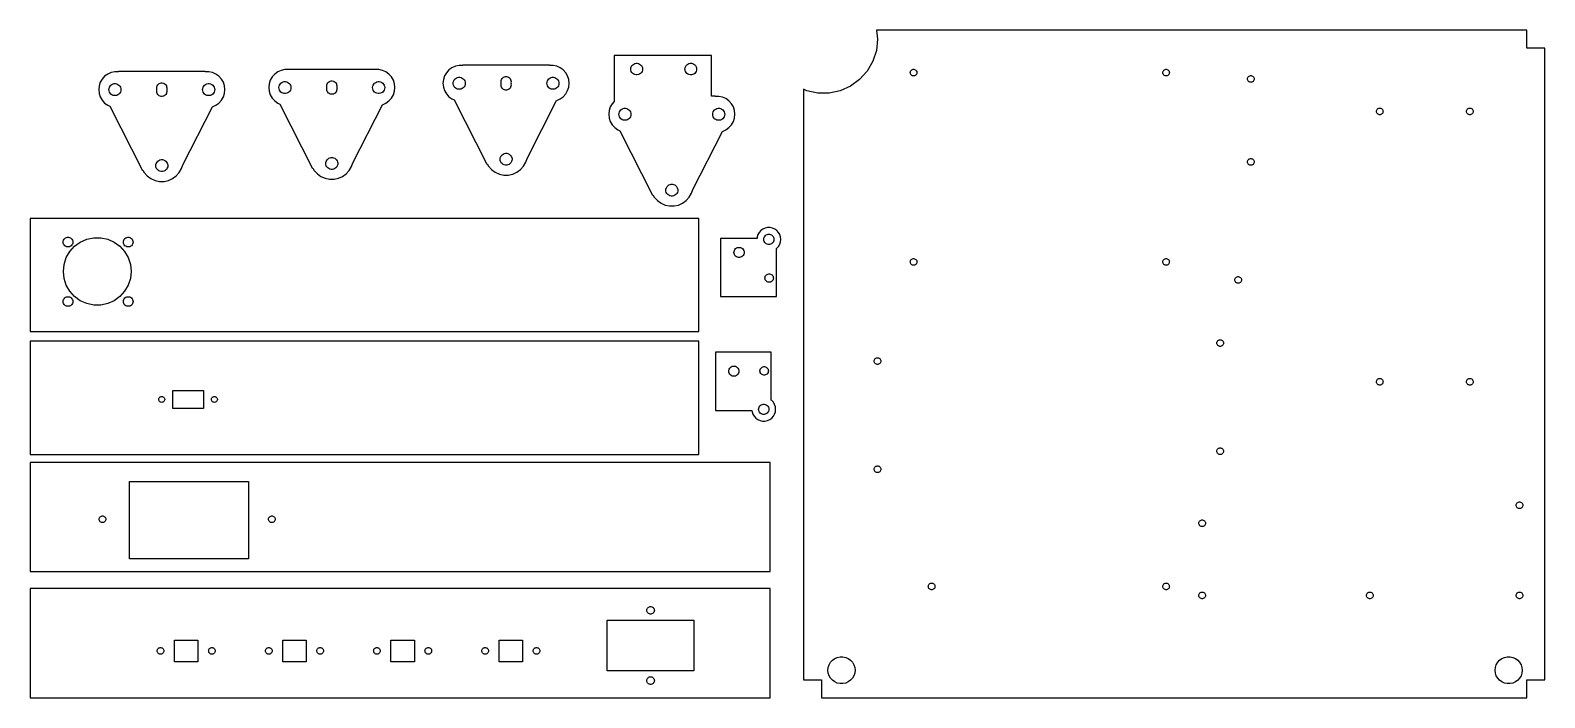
# Model space of a CAD drawing. Extents: x 0 to 840, y 0 to 370.
import ezdxf

# ---------------------------------------------------------------- set-up
doc = ezdxf.new("R2010")
doc.units = 0
doc.layers.get('0').update_dxf_attribs({"linetype": 'CONTINUOUS'})

msp = doc.modelspace()

# ---------------------------------------------------------------- linework, layer by layer
at = {"color": 7}
for points in [[(830.028291, 10.132307), (840.028297, 10.132307), (840.028297, 360.402299), (830.028291, 360.402299), (830.028291, 370.4023), (469.502792, 370.4023), (470.028294, 365.4023), (469.372693, 359.165301), (467.434692, 353.200298), (464.298792, 347.768299), (460.102193, 343.108299), (455.028292, 339.421299), (449.298793, 336.8703), (443.164193, 335.566301), (436.892393, 335.566301), (430.757793, 336.8703), (428.925293, 337.686299), (428.925293, 10.132307), (438.925293, 10.132307), (438.925293, 0.1323), (830.028291, 0.1323)], [(359.63675, 273.458566), (361.928559, 274.478958), (363.95812, 275.953534), (365.63675, 277.817841), (366.89106, 279.99044), (367.58156, 282.115521), (383.97616, 314.291659), (384.018761, 314.300654), (385.92856, 315.150972), (387.619859, 316.379777), (389.018759, 317.933365), (390.064059, 319.743866), (390.71006, 321.732165), (390.928558, 323.811266), (390.71006, 325.890365), (390.064059, 327.878666), (389.018759, 329.689064), (387.619859, 331.242666), (385.92856, 332.471566), (384.018761, 333.321865), (381.97386, 333.756467), (379.928559, 333.756467), (379.928559, 333.871264), (377.92856, 333.871264), (377.92856, 356.371267), (323.92856, 356.371267), (323.92856, 330.899867), (322.83836, 329.689064), (321.79306, 327.878666), (321.147059, 325.890365), (320.928561, 323.811266), (321.147059, 321.732165), (321.79306, 319.743866), (322.83836, 317.933365), (324.23726, 316.379777), (325.928559, 315.150972), (327.111558, 314.624266), (345.266159, 278.993966), (345.47876, 279.102313), (346.220369, 277.817841), (347.899, 275.953534), (349.92856, 274.478958), (352.22037, 273.458566), (354.67423, 272.937072), (357.18289, 272.937072)], [(76.779616, 287.113923), (79.071426, 288.134315), (81.100986, 289.608891), (82.779617, 291.473198), (84.033926, 293.645798), (84.724427, 295.770878), (101.119027, 327.947016), (101.161628, 327.956012), (103.071427, 328.80633), (104.762726, 330.035134), (106.161626, 331.588723), (107.206926, 333.399224), (107.852927, 335.387523), (108.071425, 337.466624), (107.852927, 339.545722), (107.206926, 341.534024), (106.161626, 343.344422), (104.762726, 344.898024), (103.071427, 346.126923), (101.161628, 346.977223), (99.116726, 347.411825), (97.071426, 347.411825), (97.071426, 347.526622), (49.071427, 347.526622), (49.071427, 347.411825), (47.026126, 347.411825), (44.981225, 346.977223), (43.071426, 346.126923), (41.380127, 344.898024), (39.981227, 343.344422), (38.935927, 341.534024), (38.289926, 339.545722), (38.071428, 337.466624), (38.289926, 335.387523), (38.935927, 333.399224), (39.981227, 331.588723), (41.380127, 330.035134), (43.071426, 328.80633), (44.254425, 328.279624), (62.409026, 292.649324), (62.621626, 292.757671), (63.363236, 291.473198), (65.041867, 289.608891), (67.071427, 288.134315), (69.363237, 287.113923), (71.817096, 286.592429), (74.325756, 286.592429)], [(171.065327, 288.268671), (173.357137, 289.289063), (175.386697, 290.763639), (177.065327, 292.627946), (178.319637, 294.800545), (179.010137, 296.925626), (195.404737, 329.101764), (195.447338, 329.110759), (197.357137, 329.961077), (199.048436, 331.189882), (200.447336, 332.74347), (201.492636, 334.553971), (202.138637, 336.54227), (202.357135, 338.621371), (202.138637, 340.70047), (201.492636, 342.688771), (200.447336, 344.499169), (199.048436, 346.052771), (197.357137, 347.281671), (195.447338, 348.13197), (193.402437, 348.566572), (191.357136, 348.566572), (191.357136, 348.681369), (143.357137, 348.681369), (143.357137, 348.566572), (141.311837, 348.566572), (139.266935, 348.13197), (137.357136, 347.281671), (135.665837, 346.052771), (134.266937, 344.499169), (133.221637, 342.688771), (132.575636, 340.70047), (132.357138, 338.621371), (132.575636, 336.54227), (133.221637, 334.553971), (134.266937, 332.74347), (135.665837, 331.189882), (137.357136, 329.961077), (138.540135, 329.434371), (156.694737, 293.804071), (156.907337, 293.912418), (157.648947, 292.627946), (159.327577, 290.763639), (161.357137, 289.289063), (163.648947, 288.268671), (166.102807, 287.747177), (168.611467, 287.747177)], [(267.708183, 290.625817), (269.999993, 291.646209), (272.029553, 293.120785), (273.708183, 294.985092), (274.962493, 297.157692), (275.652993, 299.282772), (292.047594, 331.45891), (292.090195, 331.467906), (293.999994, 332.318224), (295.691293, 333.547028), (297.090192, 335.100616), (298.135492, 336.911118), (298.781494, 338.899417), (298.999992, 340.978518), (298.781494, 343.057616), (298.135492, 345.045918), (297.090192, 346.856316), (295.691293, 348.409918), (293.999994, 349.638817), (292.090195, 350.489117), (290.045293, 350.923718), (287.999993, 350.923718), (287.999993, 351.038516), (239.999993, 351.038516), (239.999993, 350.923718), (237.954693, 350.923718), (235.909792, 350.489117), (233.999992, 349.638817), (232.308694, 348.409918), (230.909794, 346.856316), (229.864494, 345.045918), (229.218493, 343.057616), (228.999994, 340.978518), (229.218493, 338.899417), (229.864494, 336.911118), (230.909794, 335.100616), (232.308694, 333.547028), (233.999992, 332.318224), (235.182992, 331.791518), (253.337593, 296.161218), (253.550193, 296.269565), (254.291803, 294.985092), (255.970433, 293.120785), (257.999993, 291.646209), (260.291803, 290.625817), (262.745663, 290.104323), (265.254323, 290.104323)], [(263.712548, 337.243617), (263.150201, 337.363116), (262.624993, 337.596918), (262.159893, 337.934817), (261.775203, 338.362117), (261.487753, 338.860018), (261.310093, 339.406718), (261.249993, 339.978517), (261.302563, 340.478516), (261.249993, 340.978518), (261.302563, 341.478517), (261.249993, 341.978518), (261.310093, 342.550217), (261.487753, 343.097018), (261.775203, 343.594916), (262.159893, 344.022118), (262.625013, 344.360118), (263.150201, 344.593917), (263.712548, 344.713418), (264.287438, 344.713418), (264.849785, 344.593917), (265.374993, 344.360118), (265.840093, 344.022118), (266.224783, 343.594916), (266.512233, 343.097018), (266.689893, 342.550217), (266.749993, 341.978518), (266.697423, 341.478517), (266.749993, 340.978518), (266.697423, 340.478516), (266.749993, 339.978517), (266.689893, 339.406718), (266.512233, 338.860018), (266.224783, 338.362117), (265.840093, 337.934817), (265.374993, 337.596918), (264.849785, 337.363116), (264.287438, 337.243617)], [(336.08886, 345.639066), (335.42426, 345.780367), (334.80356, 346.056666), (334.25386, 346.456065), (333.79926, 346.960967), (333.45956, 347.549366), (333.249559, 348.195565), (333.17856, 348.871266), (333.249559, 349.546967), (333.45956, 350.193167), (333.79926, 350.781566), (334.25386, 351.286465), (334.80356, 351.685867), (335.42426, 351.962166), (336.08886, 352.103466), (336.76826, 352.103466), (337.43286, 351.962166), (338.05356, 351.685867), (338.60326, 351.286465), (339.057859, 350.781566), (339.39756, 350.193167), (339.60756, 349.546967), (339.67856, 348.871266), (339.60756, 348.195565), (339.39756, 347.549366), (339.057859, 346.960967), (338.60326, 346.456065), (338.05356, 346.056666), (337.43286, 345.780367), (336.76826, 345.639066)], [(366.08886, 345.639066), (365.42424, 345.780367), (364.803539, 346.056666), (364.253879, 346.456065), (363.79924, 346.960967), (363.459539, 347.549366), (363.24957, 348.195565), (363.17856, 348.871266), (363.24957, 349.546967), (363.459539, 350.193167), (363.79924, 350.781566), (364.253879, 351.286465), (364.80356, 351.685867), (365.42424, 351.962166), (366.08886, 352.103466), (366.76826, 352.103466), (367.43286, 351.962166), (368.05356, 351.685867), (368.60326, 351.286465), (369.05786, 350.781566), (369.39756, 350.193167), (369.607559, 349.546967), (369.67856, 348.871266), (369.607559, 348.195565), (369.39756, 347.549366), (369.05786, 346.960967), (368.60326, 346.456065), (368.05356, 346.056666), (367.43286, 345.780367), (366.76826, 345.639066)], [(489.834894, 345.0623), (489.456592, 345.143299), (489.103294, 345.300301), (488.790393, 345.5273), (488.531593, 345.815299), (488.338193, 346.150298), (488.218694, 346.517299), (488.178292, 346.9023), (488.218694, 347.2873), (488.338193, 347.654298), (488.531593, 347.989301), (488.790393, 348.2773), (489.103294, 348.504299), (489.456592, 348.6613), (489.834894, 348.7423), (490.221693, 348.7423), (490.599992, 348.6613), (490.953293, 348.504299), (491.266192, 348.2773), (491.524994, 347.989301), (491.718394, 347.654298), (491.837893, 347.2873), (491.878292, 346.9023), (491.837893, 346.517299), (491.718394, 346.150298), (491.524994, 345.815299), (491.266192, 345.5273), (490.953293, 345.300301), (490.599992, 345.143299), (490.221693, 345.0623)], [(629.835294, 345.0623), (629.456294, 345.143299), (629.103292, 345.300301), (628.790293, 345.5273), (628.531292, 345.815299), (628.338292, 346.150298), (628.218293, 346.517299), (628.178293, 346.9023), (628.218293, 347.2873), (628.338292, 347.654298), (628.531292, 347.989301), (628.790293, 348.2773), (629.103292, 348.504299), (629.456294, 348.6613), (629.835294, 348.7423), (630.221294, 348.7423), (630.600294, 348.6613), (630.953293, 348.504299), (631.266293, 348.2773), (631.525293, 347.989301), (631.718294, 347.654298), (631.838293, 347.2873), (631.878292, 346.9023), (631.838293, 346.517299), (631.718294, 346.150298), (631.525293, 345.815299), (631.266293, 345.5273), (630.953293, 345.300301), (630.600294, 345.143299), (630.221294, 345.0623)], [(676.835292, 341.562299), (676.456293, 341.643298), (676.103293, 341.8003), (675.790294, 342.027299), (675.531293, 342.3153), (675.338293, 342.6503), (675.218294, 343.017301), (675.178292, 343.402299), (675.218294, 343.787299), (675.338293, 344.1543), (675.531293, 344.4893), (675.790294, 344.777299), (676.103293, 345.004301), (676.456293, 345.161299), (676.835292, 345.242299), (677.221293, 345.242299), (677.600293, 345.161299), (677.953292, 345.004301), (678.266294, 344.777299), (678.525292, 344.4893), (678.718292, 344.1543), (678.838294, 343.787299), (678.878294, 343.402299), (678.838294, 343.017301), (678.718292, 342.6503), (678.525292, 342.3153), (678.266294, 342.027299), (677.953292, 341.8003), (677.600293, 341.643298), (677.221293, 341.562299)], [(46.721226, 334.135022), (46.036227, 334.280622), (45.396425, 334.565423), (44.829825, 334.977122), (44.361227, 335.497523), (44.011027, 336.104022), (43.794627, 336.770124), (43.721427, 337.466624), (43.794627, 338.163124), (44.011027, 338.829223), (44.361227, 339.435724), (44.829825, 339.956123), (45.396425, 340.367822), (46.036227, 340.652623), (46.721226, 340.798223), (47.421626, 340.798223), (48.106626, 340.652623), (48.746426, 340.367822), (49.313026, 339.956123), (49.781626, 339.435724), (50.131827, 338.829223), (50.348226, 338.163124), (50.421426, 337.466624), (50.348226, 336.770124), (50.131827, 336.104022), (49.781626, 335.497523), (49.313026, 334.977122), (48.746426, 334.565423), (48.106626, 334.280622), (47.421626, 334.135022)], [(72.783982, 333.731723), (72.221635, 333.851222), (71.696427, 334.085024), (71.231326, 334.422923), (70.846636, 334.850223), (70.559187, 335.348124), (70.381526, 335.894824), (70.321426, 336.466623), (70.373996, 336.966622), (70.321426, 337.466624), (70.373996, 337.966623), (70.321426, 338.466624), (70.381526, 339.038323), (70.559187, 339.585124), (70.846636, 340.083022), (71.231326, 340.510224), (71.696446, 340.848224), (72.221635, 341.082023), (72.783982, 341.201525), (73.358871, 341.201525), (73.921218, 341.082023), (74.446426, 340.848224), (74.911527, 340.510224), (75.296216, 340.083022), (75.583666, 339.585124), (75.761326, 339.038323), (75.821426, 338.466624), (75.768856, 337.966623), (75.821426, 337.466624), (75.768856, 336.966622), (75.821426, 336.466623), (75.761326, 335.894824), (75.583666, 335.348124), (75.296216, 334.850223), (74.911527, 334.422923), (74.446426, 334.085024), (73.921218, 333.851222), (73.358871, 333.731723)], [(98.721226, 334.135022), (98.036227, 334.280622), (97.396426, 334.565423), (96.829827, 334.977122), (96.361226, 335.497523), (96.011026, 336.104022), (95.794627, 336.770124), (95.721426, 337.466624), (95.794627, 338.163124), (96.011026, 338.829223), (96.361226, 339.435724), (96.829827, 339.956123), (97.396426, 340.367822), (98.036227, 340.652623), (98.721226, 340.798223), (99.421626, 340.798223), (100.106626, 340.652623), (100.746428, 340.367822), (101.313028, 339.956123), (101.781626, 339.435724), (102.131826, 338.829223), (102.348226, 338.163124), (102.421425, 337.466624), (102.348226, 336.770124), (102.131826, 336.104022), (101.781626, 335.497523), (101.313028, 334.977122), (100.746428, 334.565423), (100.106626, 334.280622), (99.421626, 334.135022)], [(141.006937, 335.28977), (140.321938, 335.43537), (139.682135, 335.72017), (139.115535, 336.13187), (138.646937, 336.652271), (138.296737, 337.25877), (138.080337, 337.924872), (138.007138, 338.621371), (138.080337, 339.317871), (138.296737, 339.98397), (138.646937, 340.590472), (139.115535, 341.11087), (139.682135, 341.52257), (140.321938, 341.80737), (141.006937, 341.95297), (141.707337, 341.95297), (142.392336, 341.80737), (143.032137, 341.52257), (143.598736, 341.11087), (144.067337, 340.590472), (144.417537, 339.98397), (144.633937, 339.317871), (144.707137, 338.621371), (144.633937, 337.924872), (144.417537, 337.25877), (144.067337, 336.652271), (143.598736, 336.13187), (143.032137, 335.72017), (142.392336, 335.43537), (141.707337, 335.28977)], [(167.069692, 334.886471), (166.507345, 335.00597), (165.982137, 335.239771), (165.517037, 335.577671), (165.132347, 336.00497), (164.844897, 336.502871), (164.667237, 337.049572), (164.607137, 337.621371), (164.659707, 338.12137), (164.607137, 338.621371), (164.659707, 339.12137), (164.607137, 339.621372), (164.667237, 340.19307), (164.844897, 340.739872), (165.132347, 341.23777), (165.517037, 341.664971), (165.982157, 342.002971), (166.507345, 342.23677), (167.069692, 342.356272), (167.644582, 342.356272), (168.206929, 342.23677), (168.732136, 342.002971), (169.197237, 341.664971), (169.581927, 341.23777), (169.869377, 340.739872), (170.047037, 340.19307), (170.107137, 339.621372), (170.054567, 339.12137), (170.107137, 338.621371), (170.054567, 338.12137), (170.107137, 337.621371), (170.047037, 337.049572), (169.869377, 336.502871), (169.581927, 336.00497), (169.197237, 335.577671), (168.732136, 335.239771), (168.206929, 335.00597), (167.644582, 334.886471)], [(193.006937, 335.28977), (192.321937, 335.43537), (191.682137, 335.72017), (191.115537, 336.13187), (190.646937, 336.652271), (190.296737, 337.25877), (190.080337, 337.924872), (190.007137, 338.621371), (190.080337, 339.317871), (190.296737, 339.98397), (190.646937, 340.590472), (191.115537, 341.11087), (191.682137, 341.52257), (192.321937, 341.80737), (193.006937, 341.95297), (193.707337, 341.95297), (194.392336, 341.80737), (195.032138, 341.52257), (195.598738, 341.11087), (196.067336, 340.590472), (196.417536, 339.98397), (196.633936, 339.317871), (196.707136, 338.621371), (196.633936, 337.924872), (196.417536, 337.25877), (196.067336, 336.652271), (195.598738, 336.13187), (195.032138, 335.72017), (194.392336, 335.43537), (193.707337, 335.28977)], [(237.649793, 337.646916), (236.964794, 337.792516), (236.324992, 338.077317), (235.758392, 338.489016), (235.289794, 339.009417), (234.939594, 339.615916), (234.723194, 340.282018), (234.649994, 340.978518), (234.723194, 341.675018), (234.939594, 342.341117), (235.289794, 342.947618), (235.758392, 343.468017), (236.324992, 343.879716), (236.964794, 344.164517), (237.649793, 344.310117), (238.350193, 344.310117), (239.035193, 344.164517), (239.674993, 343.879716), (240.241593, 343.468017), (240.710193, 342.947618), (241.060393, 342.341117), (241.276793, 341.675018), (241.349993, 340.978518), (241.276793, 340.282018), (241.060393, 339.615916), (240.710193, 339.009417), (240.241593, 338.489016), (239.674993, 338.077317), (239.035193, 337.792516), (238.350193, 337.646916)], [(289.649793, 337.646916), (288.964793, 337.792516), (288.324993, 338.077317), (287.758393, 338.489016), (287.289793, 339.009417), (286.939593, 339.615916), (286.723193, 340.282018), (286.649993, 340.978518), (286.723193, 341.675018), (286.939593, 342.341117), (287.289793, 342.947618), (287.758393, 343.468017), (288.324993, 343.879716), (288.964793, 344.164517), (289.649793, 344.310117), (290.350193, 344.310117), (291.035192, 344.164517), (291.674994, 343.879716), (292.241594, 343.468017), (292.710193, 342.947618), (293.060393, 342.341117), (293.276793, 341.675018), (293.349992, 340.978518), (293.276793, 340.282018), (293.060393, 339.615916), (292.710193, 339.009417), (292.241594, 338.489016), (291.674994, 338.077317), (291.035192, 337.792516), (290.350193, 337.646916)], [(329.57836, 320.479665), (328.893361, 320.625265), (328.253558, 320.910065), (327.686958, 321.321765), (327.21836, 321.842166), (326.86816, 322.448665), (326.65176, 323.114767), (326.578561, 323.811266), (326.65176, 324.507766), (326.86816, 325.173865), (327.21836, 325.780367), (327.686958, 326.300765), (328.253558, 326.712465), (328.893361, 326.997265), (329.57836, 327.142865), (330.27876, 327.142865), (330.963759, 326.997265), (331.60356, 326.712465), (332.170159, 326.300765), (332.63876, 325.780367), (332.98896, 325.173865), (333.205359, 324.507766), (333.27856, 323.811266), (333.205359, 323.114767), (332.98896, 322.448665), (332.63876, 321.842166), (332.170159, 321.321765), (331.60356, 320.910065), (330.963759, 320.625265), (330.27876, 320.479665)], [(381.57836, 320.479665), (380.89336, 320.625265), (380.25356, 320.910065), (379.68696, 321.321765), (379.21836, 321.842166), (378.868159, 322.448665), (378.65176, 323.114767), (378.57856, 323.811266), (378.65176, 324.507766), (378.868159, 325.173865), (379.21836, 325.780367), (379.68696, 326.300765), (380.25356, 326.712465), (380.89336, 326.997265), (381.57836, 327.142865), (382.27876, 327.142865), (382.963759, 326.997265), (383.603561, 326.712465), (384.170161, 326.300765), (384.638759, 325.780367), (384.988959, 325.173865), (385.205359, 324.507766), (385.278559, 323.811266), (385.205359, 323.114767), (384.988959, 322.448665), (384.638759, 321.842166), (384.170161, 321.321765), (383.603561, 320.910065), (382.963759, 320.625265), (382.27876, 320.479665)], [(748.335303, 323.562301), (747.956287, 323.6433), (747.60328, 323.800299), (747.290304, 324.0273), (747.031304, 324.315299), (746.83829, 324.650299), (746.718302, 325.0173), (746.678297, 325.4023), (746.718302, 325.787298), (746.83829, 326.154299), (747.031304, 326.489299), (747.290304, 326.7773), (747.60328, 327.0043), (747.956287, 327.161301), (748.335303, 327.2423), (748.721303, 327.2423), (749.100293, 327.161301), (749.4533, 327.0043), (749.766302, 326.7773), (750.025302, 326.489299), (750.218289, 326.154299), (750.338304, 325.787298), (750.378283, 325.4023), (750.338304, 325.0173), (750.218289, 324.650299), (750.025302, 324.315299), (749.766302, 324.0273), (749.4533, 323.800299), (749.100293, 323.6433), (748.721303, 323.562301)], [(798.335282, 323.562301), (797.956293, 323.6433), (797.603286, 323.800299), (797.290284, 324.0273), (797.031283, 324.315299), (796.838296, 324.650299), (796.718281, 325.0173), (796.678302, 325.4023), (796.718281, 325.787298), (796.838296, 326.154299), (797.031283, 326.489299), (797.290284, 326.7773), (797.603286, 327.0043), (797.956293, 327.161301), (798.335282, 327.2423), (798.721283, 327.2423), (799.100298, 327.161301), (799.453305, 327.0043), (799.766281, 326.7773), (800.025282, 326.489299), (800.218295, 326.154299), (800.338284, 325.787298), (800.378289, 325.4023), (800.338284, 325.0173), (800.218295, 324.650299), (800.025282, 324.315299), (799.766281, 324.0273), (799.453305, 323.800299), (799.100298, 323.6433), (798.721283, 323.562301)], [(72.721267, 292.079994), (72.036226, 292.225594), (71.396436, 292.510444), (70.829847, 292.922109), (70.361217, 293.442545), (70.011066, 294.049076), (69.794636, 294.715138), (69.721436, 295.411627), (69.794636, 296.108143), (69.913166, 296.472871), (70.038466, 296.536741), (70.102416, 296.733538), (70.442126, 297.321919), (70.896756, 297.826849), (71.446446, 298.226211), (72.067126, 298.502569), (72.73172, 298.643803), (73.411132, 298.643803), (74.075727, 298.502569), (74.696426, 298.226211), (75.246096, 297.826849), (75.700726, 297.321919), (76.040436, 296.733538), (76.250397, 296.087346), (76.259855, 295.997282), (76.365527, 295.943466), (76.421417, 295.411627), (76.348216, 294.715138), (76.131786, 294.049076), (75.781636, 293.442545), (75.313006, 292.922109), (74.746416, 292.510444), (74.106626, 292.225594), (73.421586, 292.079994)], [(167.006977, 293.234741), (166.321937, 293.380341), (165.682147, 293.665192), (165.115557, 294.076857), (164.646927, 294.597292), (164.296777, 295.203823), (164.080347, 295.869885), (164.007146, 296.566374), (164.080347, 297.26289), (164.198877, 297.627618), (164.324177, 297.691489), (164.388127, 297.888286), (164.727837, 298.476666), (165.182467, 298.981597), (165.732157, 299.380959), (166.352836, 299.657316), (167.017431, 299.798551), (167.696843, 299.798551), (168.361437, 299.657316), (168.982137, 299.380959), (169.531807, 298.981597), (169.986437, 298.476666), (170.326147, 297.888286), (170.536107, 297.242094), (170.545566, 297.15203), (170.651237, 297.098213), (170.707127, 296.566374), (170.633927, 295.869885), (170.417497, 295.203823), (170.067347, 294.597292), (169.598717, 294.076857), (169.032127, 293.665192), (168.392337, 293.380341), (167.707296, 293.234741)], [(263.649834, 295.591888), (262.964793, 295.737488), (262.325003, 296.022338), (261.758413, 296.434003), (261.289783, 296.954439), (260.939633, 297.56097), (260.723203, 298.227032), (260.650003, 298.923521), (260.723203, 299.620036), (260.841733, 299.984765), (260.967033, 300.048635), (261.030983, 300.245432), (261.370693, 300.833813), (261.825323, 301.338743), (262.375013, 301.738105), (262.995693, 302.014463), (263.660287, 302.155697), (264.339699, 302.155697), (265.004293, 302.014463), (265.624993, 301.738105), (266.174663, 301.338743), (266.629293, 300.833813), (266.969003, 300.245432), (267.178963, 299.59924), (267.188422, 299.509176), (267.294093, 299.45536), (267.349983, 298.923521), (267.276783, 298.227032), (267.060353, 297.56097), (266.710203, 296.954439), (266.241573, 296.434003), (265.674983, 296.022338), (265.035193, 295.737488), (264.350152, 295.591888)], [(676.835292, 295.562299), (676.456293, 295.643299), (676.103293, 295.8003), (675.790294, 296.0273), (675.531293, 296.3153), (675.338293, 296.650299), (675.218294, 297.0173), (675.178292, 297.402299), (675.218294, 297.787299), (675.338293, 298.1543), (675.531293, 298.4893), (675.790294, 298.7773), (676.103293, 299.004299), (676.456293, 299.161299), (676.835292, 299.2423), (677.221293, 299.2423), (677.600293, 299.161299), (677.953292, 299.004299), (678.266294, 298.7773), (678.525292, 298.4893), (678.718292, 298.1543), (678.838294, 297.787299), (678.878294, 297.402299), (678.838294, 297.0173), (678.718292, 296.650299), (678.525292, 296.3153), (678.266294, 296.0273), (677.953292, 295.8003), (677.600293, 295.643299), (677.221293, 295.562299)], [(355.5784, 278.424636), (354.89336, 278.570236), (354.25357, 278.855087), (353.68698, 279.266752), (353.21835, 279.787187), (352.8682, 280.393718), (352.65177, 281.05978), (352.578569, 281.756269), (352.65177, 282.452785), (352.7703, 282.817513), (352.8956, 282.881384), (352.95955, 283.078181), (353.29926, 283.666561), (353.75389, 284.171492), (354.30358, 284.570854), (354.924259, 284.847211), (355.588854, 284.988446), (356.268266, 284.988446), (356.93286, 284.847211), (357.55356, 284.570854), (358.10323, 284.171492), (358.55786, 283.666561), (358.89757, 283.078181), (359.10753, 282.431989), (359.116989, 282.341925), (359.22266, 282.288108), (359.27855, 281.756269), (359.20535, 281.05978), (358.98892, 280.393718), (358.638769, 279.787187), (358.170139, 279.266752), (357.60355, 278.855087), (356.96376, 278.570236), (356.278719, 278.424636)], [(370.868288, 266.040469), (0.132292, 266.040469), (0.132292, 203.22646), (370.868288, 203.22646)], [(413.905462, 249.315284), (414.158761, 249.499275), (415.082561, 250.525276), (415.772962, 251.720981), (416.199561, 253.033976), (416.343862, 254.406978), (416.199561, 255.780076), (415.772962, 257.093076), (415.082561, 258.288775), (414.158761, 259.314774), (413.041862, 260.126275), (411.780561, 260.687774), (410.430162, 260.974876), (409.049562, 260.974876), (407.699062, 260.687774), (406.437862, 260.126275), (405.320962, 259.314774), (404.397062, 258.288775), (403.706762, 257.093076), (403.280162, 255.780076), (403.193562, 254.955671), (382.917462, 254.955671), (382.917462, 222.646871), (413.905462, 222.646871)], [(20.731892, 250.20667), (20.183392, 250.323269), (19.670992, 250.551369), (19.217393, 250.880969), (18.842092, 251.297769), (18.561692, 251.78337), (18.388392, 252.31677), (18.329793, 252.874469), (18.388392, 253.432171), (18.561692, 253.965568), (18.842092, 254.451169), (19.217393, 254.86797), (19.670992, 255.197569), (20.183392, 255.425669), (20.731892, 255.542271), (21.292692, 255.542271), (21.841192, 255.425669), (22.353491, 255.197569), (22.807191, 254.86797), (23.182492, 254.451169), (23.462892, 253.965568), (23.636191, 253.432171), (23.694791, 252.874469), (23.636191, 252.31677), (23.462892, 251.78337), (23.182492, 251.297769), (22.807191, 250.880969), (22.353491, 250.551369), (21.841192, 250.323269), (21.292692, 250.20667)], [(35.287991, 217.945371), (31.445191, 218.762171), (27.856293, 220.36017), (24.677991, 222.669271), (22.049191, 225.58877), (20.084991, 228.991069), (18.870892, 232.727369), (18.460293, 236.634471), (18.870892, 240.541571), (20.084991, 244.277871), (22.049191, 247.680169), (24.677991, 250.599669), (27.856293, 252.90877), (31.445191, 254.50667), (35.287991, 255.323471), (39.216591, 255.323471), (43.059291, 254.50667), (46.648292, 252.90877), (49.826592, 250.599669), (52.45529, 247.680169), (54.419592, 244.277871), (55.633592, 240.541571), (56.044292, 236.634471), (55.633592, 232.727369), (54.419592, 228.991069), (52.45529, 225.58877), (49.826592, 222.669271), (46.648292, 220.36017), (43.059291, 218.762171), (39.216591, 217.945371)], [(54.139893, 250.20667), (53.591393, 250.323269), (53.078993, 250.551369), (52.625391, 250.880969), (52.250093, 251.297769), (51.969693, 251.78337), (51.796391, 252.31677), (51.737791, 252.874469), (51.796391, 253.432171), (51.969693, 253.965568), (52.250093, 254.451169), (52.625391, 254.86797), (53.078993, 255.197569), (53.591393, 255.425669), (54.139893, 255.542271), (54.700693, 255.542271), (55.249193, 255.425669), (55.761492, 255.197569), (56.215192, 254.86797), (56.590493, 254.451169), (56.870893, 253.965568), (57.044192, 253.432171), (57.102792, 252.874469), (57.044192, 252.31677), (56.870893, 251.78337), (56.590493, 251.297769), (56.215192, 250.880969), (55.761492, 250.551369), (55.249193, 250.323269), (54.700693, 250.20667)], [(409.441962, 251.572788), (408.859162, 251.696666), (408.314862, 251.938971), (407.832962, 252.289174), (407.434262, 252.731875), (407.136362, 253.247865), (406.952262, 253.81447), (406.889962, 254.406978), (406.952262, 254.999565), (407.136362, 255.566176), (407.434262, 256.082174), (407.832962, 256.524875), (408.314862, 256.875075), (408.859162, 257.117476), (409.441962, 257.241274), (410.037762, 257.241274), (410.620461, 257.117476), (411.164762, 256.875075), (411.646762, 256.524875), (412.045462, 256.082174), (412.343362, 255.566176), (412.527462, 254.999565), (412.589763, 254.406978), (412.527462, 253.81447), (412.343362, 253.247865), (412.045462, 252.731875), (411.646762, 252.289174), (411.164762, 251.938971), (410.620461, 251.696666), (410.037762, 251.572788)], [(392.921762, 244.318469), (392.339032, 244.442373), (391.794752, 244.684678), (391.312752, 245.034881), (390.914092, 245.477688), (390.616192, 245.993678), (390.432092, 246.560283), (390.369812, 247.152765), (390.432092, 247.745273), (390.616192, 248.311984), (390.914092, 248.827868), (391.312752, 249.270675), (391.794752, 249.620877), (392.339032, 249.863183), (392.921762, 249.987087), (393.517562, 249.987087), (394.100362, 249.863183), (394.644662, 249.620877), (395.126662, 249.270675), (395.525262, 248.827868), (395.823162, 248.311984), (396.007262, 247.745273), (396.069562, 247.152765), (396.007262, 246.560283), (395.823162, 245.993678), (395.525262, 245.477688), (395.126662, 245.034881), (394.644662, 244.684678), (394.100362, 244.442373), (393.517562, 244.318469)], [(489.834894, 240.062301), (489.456592, 240.1433), (489.103294, 240.300299), (488.790393, 240.527301), (488.531593, 240.8153), (488.338193, 241.150299), (488.218694, 241.5173), (488.178292, 241.902301), (488.218694, 242.287299), (488.338193, 242.654299), (488.531593, 242.989299), (488.790393, 243.277301), (489.103294, 243.5043), (489.456592, 243.661301), (489.834894, 243.7423), (490.221693, 243.7423), (490.599992, 243.661301), (490.953293, 243.5043), (491.266192, 243.277301), (491.524994, 242.989299), (491.718394, 242.654299), (491.837893, 242.287299), (491.878292, 241.902301), (491.837893, 241.5173), (491.718394, 241.150299), (491.524994, 240.8153), (491.266192, 240.527301), (490.953293, 240.300299), (490.599992, 240.1433), (490.221693, 240.062301)], [(629.835294, 240.062301), (629.456294, 240.1433), (629.103292, 240.300299), (628.790293, 240.527301), (628.531292, 240.8153), (628.338292, 241.150299), (628.218293, 241.5173), (628.178293, 241.902301), (628.218293, 242.287299), (628.338292, 242.654299), (628.531292, 242.989299), (628.790293, 243.277301), (629.103292, 243.5043), (629.456294, 243.661301), (629.835294, 243.7423), (630.221294, 243.7423), (630.600294, 243.661301), (630.953293, 243.5043), (631.266293, 243.277301), (631.525293, 242.989299), (631.718294, 242.654299), (631.838293, 242.287299), (631.878292, 241.902301), (631.838293, 241.5173), (631.718294, 241.150299), (631.525293, 240.8153), (631.266293, 240.527301), (630.953293, 240.300299), (630.600294, 240.1433), (630.221294, 240.062301)], [(409.677161, 230.612496), (409.196662, 230.714599), (408.747962, 230.914386), (408.350662, 231.203073), (408.021962, 231.568092), (407.776362, 231.993463), (407.624562, 232.460637), (407.573262, 232.949085), (407.624562, 233.437585), (407.776362, 233.904786), (408.021962, 234.330077), (408.350662, 234.69507), (408.747962, 234.983863), (409.196662, 235.18357), (409.677161, 235.285779), (410.168363, 235.285779), (410.648761, 235.18357), (411.097463, 234.983863), (411.494862, 234.69507), (411.823561, 234.330077), (412.069063, 233.904786), (412.220862, 233.437585), (412.272263, 232.949085), (412.220862, 232.460637), (412.069063, 231.993463), (411.823561, 231.568092), (411.494862, 231.203073), (411.097463, 230.914386), (410.648761, 230.714599), (410.168363, 230.612496)], [(669.835293, 230.0623), (669.456293, 230.143299), (669.103291, 230.3003), (668.790292, 230.5273), (668.531294, 230.815299), (668.338294, 231.150301), (668.218292, 231.517299), (668.178292, 231.9023), (668.218292, 232.2873), (668.338294, 232.654301), (668.531294, 232.9893), (668.790292, 233.277299), (669.103291, 233.504299), (669.456293, 233.6613), (669.835293, 233.742299), (670.221294, 233.742299), (670.600293, 233.6613), (670.953293, 233.504299), (671.266292, 233.277299), (671.525293, 232.9893), (671.718293, 232.654301), (671.838292, 232.2873), (671.878292, 231.9023), (671.838292, 231.517299), (671.718293, 231.150301), (671.525293, 230.815299), (671.266292, 230.5273), (670.953293, 230.3003), (670.600293, 230.143299), (670.221294, 230.0623)], [(20.731892, 217.262669), (20.183392, 217.379271), (19.670992, 217.607371), (19.217393, 217.93697), (18.842092, 218.353771), (18.561692, 218.839369), (18.388392, 219.372769), (18.329793, 219.930471), (18.388392, 220.48817), (18.561692, 221.02157), (18.842092, 221.50717), (19.217393, 221.923971), (19.670992, 222.253571), (20.183392, 222.481671), (20.731892, 222.59827), (21.292692, 222.59827), (21.841192, 222.481671), (22.353491, 222.253571), (22.807191, 221.923971), (23.182492, 221.50717), (23.462892, 221.02157), (23.636191, 220.48817), (23.694791, 219.930471), (23.636191, 219.372769), (23.462892, 218.839369), (23.182492, 218.353771), (22.807191, 217.93697), (22.353491, 217.607371), (21.841192, 217.379271), (21.292692, 217.262669)], [(54.139893, 217.262669), (53.591393, 217.379271), (53.078993, 217.607371), (52.625391, 217.93697), (52.250093, 218.353771), (51.969693, 218.839369), (51.796391, 219.372769), (51.737791, 219.930471), (51.796391, 220.48817), (51.969693, 221.02157), (52.250093, 221.50717), (52.625391, 221.923971), (53.078993, 222.253571), (53.591393, 222.481671), (54.139893, 222.59827), (54.700693, 222.59827), (55.249193, 222.481671), (55.761492, 222.253571), (56.215192, 221.923971), (56.590493, 221.50717), (56.870893, 221.02157), (57.044192, 220.48817), (57.102792, 219.930471), (57.044192, 219.372769), (56.870893, 218.839369), (56.590493, 218.353771), (56.215192, 217.93697), (55.761492, 217.607371), (55.249193, 217.379271), (54.700693, 217.262669)], [(370.872279, 197.932311), (0.132292, 197.932311), (0.132292, 135.132301), (370.872279, 135.132301)], [(659.835292, 195.062301), (659.456292, 195.1433), (659.103293, 195.300299), (658.790294, 195.527301), (658.531293, 195.8153), (658.338293, 196.150299), (658.218293, 196.5173), (658.178294, 196.902301), (658.218293, 197.287299), (658.338293, 197.654299), (658.531293, 197.989299), (658.790294, 198.277301), (659.103293, 198.5043), (659.456292, 198.661298), (659.835292, 198.742301), (660.221292, 198.742301), (660.600292, 198.661298), (660.953294, 198.5043), (661.266293, 198.277301), (661.525294, 197.989299), (661.718292, 197.654299), (661.838294, 197.287299), (661.878293, 196.902301), (661.838294, 196.5173), (661.718292, 196.150299), (661.525294, 195.8153), (661.266293, 195.527301), (660.953294, 195.300299), (660.600292, 195.1433), (660.221292, 195.062301)], [(408.940101, 153.877636), (410.201401, 154.439135), (411.3183, 155.250635), (412.242101, 156.276637), (412.932502, 157.472336), (413.3591, 158.785336), (413.503401, 160.158437), (413.3591, 161.531436), (412.932502, 162.844534), (412.242101, 164.040136), (411.3183, 165.066135), (411.065001, 165.250237), (411.065001, 191.776335), (380.077001, 191.776335), (380.077001, 159.467535), (400.368001, 159.467535), (400.439701, 158.785336), (400.866301, 157.472336), (401.556601, 156.276637), (402.480501, 155.250635), (403.597401, 154.439135), (404.858601, 153.877636), (406.209101, 153.590634), (407.589702, 153.590634)], [(469.834894, 185.0623), (469.456593, 185.143299), (469.103292, 185.3003), (468.790393, 185.5273), (468.531594, 185.815299), (468.338194, 186.150301), (468.218692, 186.517299), (468.178293, 186.9023), (468.218692, 187.2873), (468.338194, 187.654301), (468.531594, 187.9893), (468.790393, 188.277299), (469.103292, 188.504299), (469.456593, 188.6613), (469.834894, 188.742299), (470.221694, 188.742299), (470.599992, 188.6613), (470.953293, 188.504299), (471.266192, 188.277299), (471.524994, 187.9893), (471.718394, 187.654301), (471.837893, 187.2873), (471.878292, 186.9023), (471.837893, 186.517299), (471.718394, 186.150301), (471.524994, 185.815299), (471.266192, 185.5273), (470.953293, 185.3003), (470.599992, 185.143299), (470.221694, 185.0623)], [(390.020371, 178.456935), (389.437611, 178.580834), (388.893331, 178.823135), (388.411341, 179.173334), (388.012671, 179.616136), (387.714771, 180.132036), (387.530671, 180.698636), (387.468391, 181.291237), (387.530671, 181.883737), (387.714771, 182.450337), (388.012671, 182.966335), (388.411341, 183.409136), (388.893331, 183.759236), (389.437611, 184.001636), (390.020371, 184.125535), (390.616201, 184.125535), (391.198901, 184.001636), (391.743201, 183.759236), (392.225201, 183.409136), (392.623901, 182.966335), (392.921801, 182.450337), (393.105901, 181.883737), (393.168201, 181.291237), (393.105901, 180.698636), (392.921801, 180.132036), (392.623901, 179.616136), (392.225201, 179.173334), (391.743201, 178.823135), (391.198901, 178.580834), (390.616201, 178.456935)], [(406.897602, 179.117137), (406.417201, 179.219237), (405.968501, 179.419034), (405.571101, 179.707737), (405.242501, 180.072735), (404.996901, 180.498135), (404.845101, 180.965236), (404.793701, 181.453736), (404.845101, 181.942236), (404.996901, 182.409435), (405.242501, 182.834736), (405.571101, 183.199835), (405.968501, 183.488535), (406.417201, 183.688235), (406.897602, 183.790435), (407.388801, 183.790435), (407.8693, 183.688235), (408.318002, 183.488535), (408.7154, 183.199835), (409.044002, 182.834736), (409.289602, 182.409435), (409.441401, 181.942236), (409.492701, 181.453736), (409.441401, 180.965236), (409.289602, 180.498135), (409.044002, 180.072735), (408.7154, 179.707737), (408.318002, 179.419034), (407.8693, 179.219237), (407.388801, 179.117137)], [(748.335303, 173.562299), (747.956287, 173.643298), (747.60328, 173.8003), (747.290304, 174.027299), (747.031304, 174.3153), (746.83829, 174.6503), (746.718302, 175.017298), (746.678297, 175.402299), (746.718302, 175.787299), (746.83829, 176.1543), (747.031304, 176.4893), (747.290304, 176.777299), (747.60328, 177.004301), (747.956287, 177.161299), (748.335303, 177.242299), (748.721303, 177.242299), (749.100293, 177.161299), (749.4533, 177.004301), (749.766302, 176.777299), (750.025302, 176.4893), (750.218289, 176.1543), (750.338304, 175.787299), (750.378283, 175.402299), (750.338304, 175.017298), (750.218289, 174.6503), (750.025302, 174.3153), (749.766302, 174.027299), (749.4533, 173.8003), (749.100293, 173.643298), (748.721303, 173.562299)], [(798.335282, 173.562299), (797.956293, 173.643298), (797.603286, 173.8003), (797.290284, 174.027299), (797.031283, 174.3153), (796.838296, 174.6503), (796.718281, 175.017298), (796.678302, 175.402299), (796.718281, 175.787299), (796.838296, 176.1543), (797.031283, 176.4893), (797.290284, 176.777299), (797.603286, 177.004301), (797.956293, 177.161299), (798.335282, 177.242299), (798.721283, 177.242299), (799.100298, 177.161299), (799.453305, 177.004301), (799.766281, 176.777299), (800.025282, 176.4893), (800.218295, 176.1543), (800.338284, 175.787299), (800.378289, 175.402299), (800.338284, 175.017298), (800.218295, 174.6503), (800.025282, 174.3153), (799.766281, 174.027299), (799.453305, 173.8003), (799.100298, 173.643298), (798.721283, 173.562299)], [(79.132271, 160.632311), (79.132271, 170.632312), (96.13228, 170.632312), (96.13228, 160.632311)], [(72.68927, 164.018311), (72.361293, 164.124911), (72.062287, 164.297412), (71.806276, 164.52821), (71.603288, 164.807311), (71.46327, 165.122412), (71.391277, 165.459811), (71.391277, 165.804812), (71.46327, 166.142211), (71.603288, 166.457311), (71.806276, 166.736412), (72.062287, 166.967211), (72.361293, 167.139611), (72.68927, 167.246211), (73.032276, 167.282311), (73.375282, 167.246211), (73.703286, 167.139611), (74.002291, 166.967211), (74.258276, 166.736412), (74.461291, 166.457311), (74.601282, 166.142211), (74.673275, 165.804812), (74.673275, 165.459811), (74.601282, 165.122412), (74.461291, 164.807311), (74.258276, 164.52821), (74.002291, 164.297412), (73.703286, 164.124911), (73.375282, 164.018311), (73.032276, 163.982311)], [(101.889269, 164.018311), (101.561291, 164.124911), (101.262286, 164.297412), (101.006275, 164.52821), (100.803287, 164.807311), (100.663269, 165.122412), (100.591276, 165.459811), (100.591276, 165.804812), (100.663269, 166.142211), (100.803287, 166.457311), (101.006275, 166.736412), (101.262286, 166.967211), (101.561291, 167.139611), (101.889269, 167.246211), (102.232275, 167.282311), (102.575281, 167.246211), (102.903285, 167.139611), (103.20229, 166.967211), (103.458275, 166.736412), (103.661289, 166.457311), (103.80128, 166.142211), (103.873274, 165.804812), (103.873274, 165.459811), (103.80128, 165.122412), (103.661289, 164.807311), (103.458275, 164.52821), (103.20229, 164.297412), (102.903285, 164.124911), (102.575281, 164.018311), (102.232275, 163.982311)], [(406.601501, 157.324135), (406.018701, 157.448037), (405.474401, 157.690335), (404.992501, 158.040537), (404.593801, 158.483336), (404.295901, 158.999236), (404.111801, 159.565937), (404.049501, 160.158437), (404.111801, 160.750937), (404.295901, 161.317537), (404.593801, 161.833535), (404.992501, 162.276336), (405.474401, 162.626436), (406.018701, 162.868836), (406.601501, 162.992635), (407.197301, 162.992635), (407.780001, 162.868836), (408.324301, 162.626436), (408.806301, 162.276336), (409.205001, 161.833535), (409.502901, 161.317537), (409.687001, 160.750937), (409.749302, 160.158437), (409.687001, 159.565937), (409.502901, 158.999236), (409.205001, 158.483336), (408.806301, 158.040537), (408.324301, 157.690335), (407.780001, 157.448037), (407.197301, 157.324135)], [(659.835292, 135.062299), (659.456292, 135.143299), (659.103293, 135.3003), (658.790294, 135.527299), (658.531293, 135.815301), (658.338293, 136.1503), (658.218293, 136.517299), (658.178294, 136.902299), (658.218293, 137.2873), (658.338293, 137.6543), (658.531293, 137.9893), (658.790294, 138.277299), (659.103293, 138.504298), (659.456292, 138.661299), (659.835292, 138.742299), (660.221292, 138.742299), (660.600292, 138.661299), (660.953294, 138.504298), (661.266293, 138.277299), (661.525294, 137.9893), (661.718292, 137.6543), (661.838294, 137.2873), (661.878293, 136.902299), (661.838294, 136.517299), (661.718292, 136.1503), (661.525294, 135.815301), (661.266293, 135.527299), (660.953294, 135.3003), (660.600292, 135.143299), (660.221292, 135.062299)], [(410.432299, 130.642306), (0.132292, 130.642306), (0.132292, 70.132301), (410.432299, 70.132301)], [(469.834894, 125.062301), (469.456593, 125.1433), (469.103292, 125.300299), (468.790393, 125.527301), (468.531594, 125.8153), (468.338194, 126.150299), (468.218692, 126.5173), (468.178293, 126.9023), (468.218692, 127.287298), (468.338194, 127.654299), (468.531594, 127.989299), (468.790393, 128.2773), (469.103292, 128.5043), (469.456593, 128.661301), (469.834894, 128.7423), (470.221694, 128.7423), (470.599992, 128.661301), (470.953293, 128.5043), (471.266192, 128.2773), (471.524994, 127.989299), (471.718394, 127.654299), (471.837893, 127.287298), (471.878292, 126.9023), (471.837893, 126.5173), (471.718394, 126.150299), (471.524994, 125.8153), (471.266192, 125.527301), (470.953293, 125.300299), (470.599992, 125.1433), (470.221694, 125.062301)], [(55.132292, 77.132303), (55.132292, 120.132307), (121.132292, 120.132307), (121.132292, 77.132303)], [(39.93889, 97.292407), (39.560592, 97.372806), (39.207291, 97.530106), (38.894392, 97.757505), (38.635593, 98.044906), (38.442193, 98.379805), (38.322691, 98.747706), (38.282292, 99.132307), (38.322691, 99.516908), (38.442193, 99.884805), (38.635593, 100.219707), (38.894392, 100.507105), (39.207291, 100.734406), (39.560592, 100.891706), (39.93889, 100.972206), (40.325693, 100.972206), (40.703991, 100.891706), (41.057292, 100.734406), (41.370191, 100.507105), (41.628991, 100.219707), (41.822292, 99.884805), (41.941892, 99.516908), (41.982291, 99.132307), (41.941892, 98.747706), (41.822292, 98.379805), (41.628991, 98.044906), (41.370191, 97.757505), (41.057292, 97.530106), (40.703991, 97.372806), (40.325693, 97.292407)], [(133.939292, 97.292407), (133.560293, 97.372806), (133.207291, 97.530106), (132.894291, 97.757505), (132.635291, 98.044906), (132.442291, 98.379805), (132.322291, 98.747706), (132.282292, 99.132307), (132.322291, 99.516908), (132.442291, 99.884805), (132.635291, 100.219707), (132.894291, 100.507105), (133.207291, 100.734406), (133.560293, 100.891706), (133.939292, 100.972206), (134.32529, 100.972206), (134.704293, 100.891706), (135.057292, 100.734406), (135.370291, 100.507105), (135.629292, 100.219707), (135.822292, 99.884805), (135.942291, 99.516908), (135.982291, 99.132307), (135.942291, 98.747706), (135.822292, 98.379805), (135.629292, 98.044906), (135.370291, 97.757505), (135.057292, 97.530106), (134.704293, 97.372806), (134.32529, 97.292407)], [(825.83528, 105.062298), (825.456291, 105.143301), (825.103284, 105.300299), (824.790282, 105.527301), (824.531281, 105.8153), (824.338294, 106.150299), (824.218305, 106.5173), (824.1783, 106.902301), (824.218305, 107.287299), (824.338294, 107.6543), (824.531281, 107.989299), (824.790282, 108.277301), (825.103284, 108.5043), (825.456291, 108.661298), (825.83528, 108.742301), (826.221281, 108.742301), (826.600296, 108.661298), (826.953303, 108.5043), (827.266305, 108.277301), (827.525306, 107.989299), (827.718293, 107.6543), (827.838282, 107.287299), (827.878287, 106.902301), (827.838282, 106.5173), (827.718293, 106.150299), (827.525306, 105.8153), (827.266305, 105.527301), (826.953303, 105.300299), (826.600296, 105.143301), (826.221281, 105.062298)], [(649.835293, 95.0623), (649.456294, 95.143299), (649.103292, 95.3003), (648.790292, 95.5273), (648.531292, 95.815299), (648.338294, 96.150301), (648.218292, 96.517299), (648.178293, 96.9023), (648.218292, 97.2873), (648.338294, 97.654298), (648.531292, 97.989301), (648.790292, 98.2773), (649.103292, 98.504299), (649.456294, 98.6613), (649.835293, 98.742299), (650.221294, 98.742299), (650.600294, 98.6613), (650.953293, 98.504299), (651.266292, 98.2773), (651.525293, 97.989301), (651.718293, 97.654298), (651.838292, 97.2873), (651.878292, 96.9023), (651.838292, 96.517299), (651.718293, 96.150301), (651.525293, 95.815299), (651.266292, 95.5273), (650.953293, 95.3003), (650.600294, 95.143299), (650.221294, 95.0623)], [(410.432303, 60.632302), (0.132292, 60.632302), (0.132292, 0.132288), (410.432303, 0.132288)], [(499.834892, 60.062399), (499.456594, 60.142801), (499.103293, 60.300101), (498.790394, 60.527499), (498.531592, 60.8149), (498.338192, 61.149799), (498.218693, 61.5177), (498.178294, 61.902301), (498.218693, 62.286899), (498.338192, 62.6548), (498.531592, 62.989699), (498.790394, 63.2771), (499.103293, 63.504401), (499.456594, 63.661701), (499.834892, 63.7422), (500.221692, 63.7422), (500.599993, 63.661701), (500.953294, 63.504401), (501.266193, 63.2771), (501.524992, 62.989699), (501.718392, 62.6548), (501.837894, 62.286899), (501.878293, 61.902301), (501.837894, 61.5177), (501.718392, 61.149799), (501.524992, 60.8149), (501.266193, 60.527499), (500.953294, 60.300101), (500.599993, 60.142801), (500.221692, 60.062399)], [(629.835294, 60.062399), (629.456294, 60.142801), (629.103292, 60.300101), (628.790293, 60.527499), (628.531292, 60.8149), (628.338292, 61.149799), (628.218293, 61.5177), (628.178293, 61.902301), (628.218293, 62.286899), (628.338292, 62.6548), (628.531292, 62.989699), (628.790293, 63.2771), (629.103292, 63.504401), (629.456294, 63.661701), (629.835294, 63.7422), (630.221294, 63.7422), (630.600294, 63.661701), (630.953293, 63.504401), (631.266293, 63.2771), (631.525293, 62.989699), (631.718294, 62.6548), (631.838293, 62.286899), (631.878292, 61.902301), (631.838293, 61.5177), (631.718294, 61.149799), (631.525293, 60.8149), (631.266293, 60.527499), (630.953293, 60.300101), (630.600294, 60.142801), (630.221294, 60.062399)], [(343.912296, 46.543303), (343.4833, 46.635301), (343.082298, 46.813302), (342.72728, 47.071303), (342.433301, 47.398301), (342.214279, 47.778301), (342.078284, 48.195303), (342.032299, 48.632302), (342.078284, 49.069301), (342.214279, 49.486303), (342.433301, 49.866303), (342.72728, 50.193301), (343.082298, 50.451302), (343.4833, 50.6293), (343.912296, 50.721301), (344.352298, 50.721301), (344.781293, 50.6293), (345.182296, 50.451302), (345.537287, 50.193301), (345.831292, 49.866303), (346.050288, 49.486303), (346.186284, 49.069301), (346.232295, 48.632302), (346.186284, 48.195303), (346.050288, 47.778301), (345.831292, 47.398301), (345.537287, 47.071303), (345.182296, 46.813302), (344.781293, 46.635301), (344.352298, 46.543303)], [(649.835293, 55.062398), (649.456294, 55.1428), (649.103292, 55.3001), (648.790292, 55.527499), (648.531292, 55.8149), (648.338294, 56.149799), (648.218292, 56.517699), (648.178293, 56.9023), (648.218292, 57.286899), (648.338294, 57.654799), (648.531292, 57.989701), (648.790292, 58.277099), (649.103292, 58.5044), (649.456294, 58.6617), (649.835293, 58.7422), (650.221294, 58.7422), (650.600294, 58.6617), (650.953293, 58.5044), (651.266292, 58.277099), (651.525293, 57.989701), (651.718293, 57.654799), (651.838292, 57.286899), (651.878292, 56.9023), (651.838292, 56.517699), (651.718293, 56.149799), (651.525293, 55.8149), (651.266292, 55.527499), (650.953293, 55.3001), (650.600294, 55.1428), (650.221294, 55.062398)], [(742.835303, 55.062398), (742.456288, 55.1428), (742.10328, 55.3001), (741.790305, 55.527499), (741.531304, 55.8149), (741.338291, 56.149799), (741.218302, 56.517699), (741.178297, 56.9023), (741.218302, 57.286899), (741.338291, 57.654799), (741.531304, 57.989701), (741.790305, 58.277099), (742.10328, 58.5044), (742.456288, 58.6617), (742.835303, 58.7422), (743.221304, 58.7422), (743.600293, 58.6617), (743.9533, 58.5044), (744.266302, 58.277099), (744.525303, 57.989701), (744.71829, 57.654799), (744.838305, 57.286899), (744.878283, 56.9023), (744.838305, 56.517699), (744.71829, 56.149799), (744.525303, 55.8149), (744.266302, 55.527499), (743.9533, 55.3001), (743.600293, 55.1428), (743.221304, 55.062398)], [(825.83528, 55.062398), (825.456291, 55.1428), (825.103284, 55.3001), (824.790282, 55.527499), (824.531281, 55.8149), (824.338294, 56.149799), (824.218305, 56.517699), (824.1783, 56.9023), (824.218305, 57.286899), (824.338294, 57.654799), (824.531281, 57.989701), (824.790282, 58.277099), (825.103284, 58.5044), (825.456291, 58.6617), (825.83528, 58.7422), (826.221281, 58.7422), (826.600296, 58.6617), (826.953303, 58.5044), (827.266305, 58.277099), (827.525306, 57.989701), (827.718293, 57.654799), (827.838282, 57.286899), (827.878287, 56.9023), (827.838282, 56.517699), (827.718293, 56.149799), (827.525306, 55.8149), (827.266305, 55.527499), (826.953303, 55.3001), (826.600296, 55.1428), (826.221281, 55.062398)], [(320.132287, 15.132311), (320.132287, 43.132302), (368.132281, 43.132302), (368.132281, 15.132311)], [(72.188893, 24.292291), (71.810592, 24.373307), (71.457291, 24.530311), (71.144392, 24.757297), (70.885592, 25.045296), (70.692193, 25.380311), (70.572691, 25.747288), (70.532292, 26.13231), (70.572691, 26.517305), (70.692193, 26.884309), (70.885592, 27.219298), (71.144392, 27.507296), (71.457291, 27.734309), (71.810592, 27.891313), (72.188893, 27.972302), (72.575693, 27.972302), (72.953991, 27.891313), (73.307292, 27.734309), (73.620191, 27.507296), (73.87899, 27.219298), (74.072393, 26.884309), (74.191892, 26.517305), (74.232291, 26.13231), (74.191892, 25.747288), (74.072393, 25.380311), (73.87899, 25.045296), (73.620191, 24.757297), (73.307292, 24.530311), (72.953991, 24.373307), (72.575693, 24.292291)], [(80.132293, 20.132301), (80.132293, 32.132293), (93.132291, 32.132293), (93.132291, 20.132301)], [(100.689291, 24.292291), (100.310291, 24.373307), (99.957292, 24.530311), (99.644293, 24.757297), (99.385292, 25.045296), (99.192292, 25.380311), (99.072293, 25.747288), (99.032293, 26.13231), (99.072293, 26.517305), (99.192292, 26.884309), (99.385292, 27.219298), (99.644293, 27.507296), (99.957292, 27.734309), (100.310291, 27.891313), (100.689291, 27.972302), (101.075292, 27.972302), (101.454291, 27.891313), (101.807293, 27.734309), (102.120293, 27.507296), (102.379291, 27.219298), (102.572291, 26.884309), (102.692293, 26.517305), (102.732292, 26.13231), (102.692293, 25.747288), (102.572291, 25.380311), (102.379291, 25.045296), (102.120293, 24.757297), (101.807293, 24.530311), (101.454291, 24.373307), (101.075292, 24.292291)], [(132.189291, 24.292291), (131.810292, 24.373307), (131.457293, 24.530311), (131.14429, 24.757297), (130.885292, 25.045296), (130.692292, 25.380311), (130.57229, 25.747288), (130.532291, 26.13231), (130.57229, 26.517305), (130.692292, 26.884309), (130.885292, 27.219298), (131.14429, 27.507296), (131.457293, 27.734309), (131.810292, 27.891313), (132.189291, 27.972302), (132.575292, 27.972302), (132.954292, 27.891313), (133.307291, 27.734309), (133.62029, 27.507296), (133.879291, 27.219298), (134.072291, 26.884309), (134.192293, 26.517305), (134.232293, 26.13231), (134.192293, 25.747288), (134.072291, 25.380311), (133.879291, 25.045296), (133.62029, 24.757297), (133.307291, 24.530311), (132.954292, 24.373307), (132.575292, 24.292291)], [(140.132292, 20.132301), (140.132292, 32.132293), (153.132293, 32.132293), (153.132293, 20.132301)], [(160.689293, 24.292291), (160.310293, 24.373307), (159.957291, 24.530311), (159.644292, 24.757297), (159.385291, 25.045296), (159.192291, 25.380311), (159.072292, 25.747288), (159.032292, 26.13231), (159.072292, 26.517305), (159.192291, 26.884309), (159.385291, 27.219298), (159.644292, 27.507296), (159.957291, 27.734309), (160.310293, 27.891313), (160.689293, 27.972302), (161.075291, 27.972302), (161.454293, 27.891313), (161.807292, 27.734309), (162.120292, 27.507296), (162.379292, 27.219298), (162.572293, 26.884309), (162.692292, 26.517305), (162.732291, 26.13231), (162.692292, 25.747288), (162.572293, 25.380311), (162.379292, 25.045296), (162.120292, 24.757297), (161.807292, 24.530311), (161.454293, 24.373307), (161.075291, 24.292291)], [(192.18929, 24.292291), (191.810291, 24.373307), (191.457292, 24.530311), (191.144292, 24.757297), (190.885292, 25.045296), (190.692291, 25.380311), (190.572292, 25.747288), (190.532292, 26.13231), (190.572292, 26.517305), (190.692291, 26.884309), (190.885292, 27.219298), (191.144292, 27.507296), (191.457292, 27.734309), (191.810291, 27.891313), (192.18929, 27.972302), (192.575291, 27.972302), (192.954291, 27.891313), (193.307293, 27.734309), (193.620292, 27.507296), (193.879293, 27.219298), (194.07229, 26.884309), (194.192292, 26.517305), (194.232292, 26.13231), (194.192292, 25.747288), (194.07229, 25.380311), (193.879293, 25.045296), (193.620292, 24.757297), (193.307293, 24.530311), (192.954291, 24.373307), (192.575291, 24.292291)], [(200.132291, 20.132301), (200.132291, 32.132293), (213.132292, 32.132293), (213.132292, 20.132301)], [(220.689292, 24.292291), (220.310292, 24.373307), (219.957293, 24.530311), (219.644291, 24.757297), (219.385293, 25.045296), (219.192292, 25.380311), (219.072291, 25.747288), (219.032291, 26.13231), (219.072291, 26.517305), (219.192292, 26.884309), (219.385293, 27.219298), (219.644291, 27.507296), (219.957293, 27.734309), (220.310292, 27.891313), (220.689292, 27.972302), (221.075292, 27.972302), (221.454292, 27.891313), (221.807291, 27.734309), (222.120291, 27.507296), (222.379291, 27.219298), (222.572292, 26.884309), (222.692291, 26.517305), (222.732293, 26.13231), (222.692291, 25.747288), (222.572292, 25.380311), (222.379291, 25.045296), (222.120291, 24.757297), (221.807291, 24.530311), (221.454292, 24.373307), (221.075292, 24.292291)], [(252.189292, 24.292291), (251.810292, 24.373307), (251.457291, 24.530311), (251.144291, 24.757297), (250.885291, 25.045296), (250.692293, 25.380311), (250.572291, 25.747288), (250.532291, 26.13231), (250.572291, 26.517305), (250.692293, 26.884309), (250.885291, 27.219298), (251.144291, 27.507296), (251.457291, 27.734309), (251.810292, 27.891313), (252.189292, 27.972302), (252.575293, 27.972302), (252.954293, 27.891313), (253.307292, 27.734309), (253.620291, 27.507296), (253.879292, 27.219298), (254.072292, 26.884309), (254.192291, 26.517305), (254.232291, 26.13231), (254.192291, 25.747288), (254.072292, 25.380311), (253.879292, 25.045296), (253.620291, 24.757297), (253.307292, 24.530311), (252.954293, 24.373307), (252.575293, 24.292291)], [(260.132293, 20.132301), (260.132293, 32.132293), (273.132285, 32.132293), (273.132285, 20.132301)], [(280.689288, 24.292291), (280.310299, 24.373307), (279.957292, 24.530311), (279.64429, 24.757297), (279.385289, 25.045296), (279.192302, 25.380311), (279.072287, 25.747288), (279.032282, 26.13231), (279.072287, 26.517305), (279.192302, 26.884309), (279.385289, 27.219298), (279.64429, 27.507296), (279.957292, 27.734309), (280.310299, 27.891313), (280.689288, 27.972302), (281.075289, 27.972302), (281.454304, 27.891313), (281.807285, 27.734309), (282.120287, 27.507296), (282.379288, 27.219298), (282.572301, 26.884309), (282.69229, 26.517305), (282.732295, 26.13231), (282.69229, 25.747288), (282.572301, 25.380311), (282.379288, 25.045296), (282.120287, 24.757297), (281.807285, 24.530311), (281.454304, 24.373307), (281.075289, 24.292291)], [(449.244294, 7.943409), (447.710692, 8.269402), (446.278294, 8.907101), (445.009794, 9.828697), (443.960692, 10.993896), (443.176692, 12.35179), (442.692192, 13.843001), (442.528293, 15.402299), (442.692192, 16.961599), (443.176692, 18.452799), (443.960692, 19.810699), (445.009794, 20.9759), (446.278294, 21.897499), (447.710692, 22.535201), (449.244294, 22.861199), (450.812292, 22.861199), (452.345893, 22.535201), (453.778292, 21.897499), (455.046792, 20.9759), (456.095894, 19.810699), (456.879894, 18.452799), (457.364394, 16.961599), (457.528292, 15.402299), (457.364394, 13.843001), (456.879894, 12.35179), (456.095894, 10.993896), (455.046792, 9.828697), (453.778292, 8.907101), (452.345893, 8.269402), (450.812292, 7.943409)], [(819.244298, 7.943409), (817.710296, 8.269402), (816.278292, 8.907101), (815.010303, 9.828697), (813.960304, 10.993896), (813.17629, 12.35179), (812.692288, 13.843001), (812.528299, 15.402299), (812.692288, 16.961599), (813.17629, 18.452799), (813.960304, 19.810699), (815.010303, 20.9759), (816.278292, 21.897499), (817.710296, 22.535201), (819.244298, 22.861199), (820.812298, 22.861199), (822.346299, 22.535201), (823.778303, 21.897499), (825.046293, 20.9759), (826.096291, 19.810699), (826.880305, 18.452799), (827.364281, 16.961599), (827.528296, 15.402299), (827.364281, 13.843001), (826.880305, 12.35179), (826.096291, 10.993896), (825.046293, 9.828697), (823.778303, 8.907101), (822.346299, 8.269402), (820.812298, 7.943409)], [(343.912296, 7.543293), (343.4833, 7.635289), (343.082298, 7.813301), (342.72728, 8.071296), (342.433301, 8.398294), (342.214279, 8.778289), (342.078284, 9.195299), (342.032299, 9.632311), (342.078284, 10.069297), (342.214279, 10.486307), (342.433301, 10.866301), (342.72728, 11.1933), (343.082298, 11.451295), (343.4833, 11.629307), (343.912296, 11.721302), (344.352298, 11.721302), (344.781293, 11.629307), (345.182296, 11.451295), (345.537287, 11.1933), (345.831292, 10.866301), (346.050288, 10.486307), (346.186284, 10.069297), (346.232295, 9.632311), (346.186284, 9.195299), (346.050288, 8.778289), (345.831292, 8.398294), (345.537287, 8.071296), (345.182296, 7.813301), (344.781293, 7.635289), (344.352298, 7.543293)]]:
    msp.add_lwpolyline(points, close=True, dxfattribs=at)

doc.saveas('drawing.dxf')
